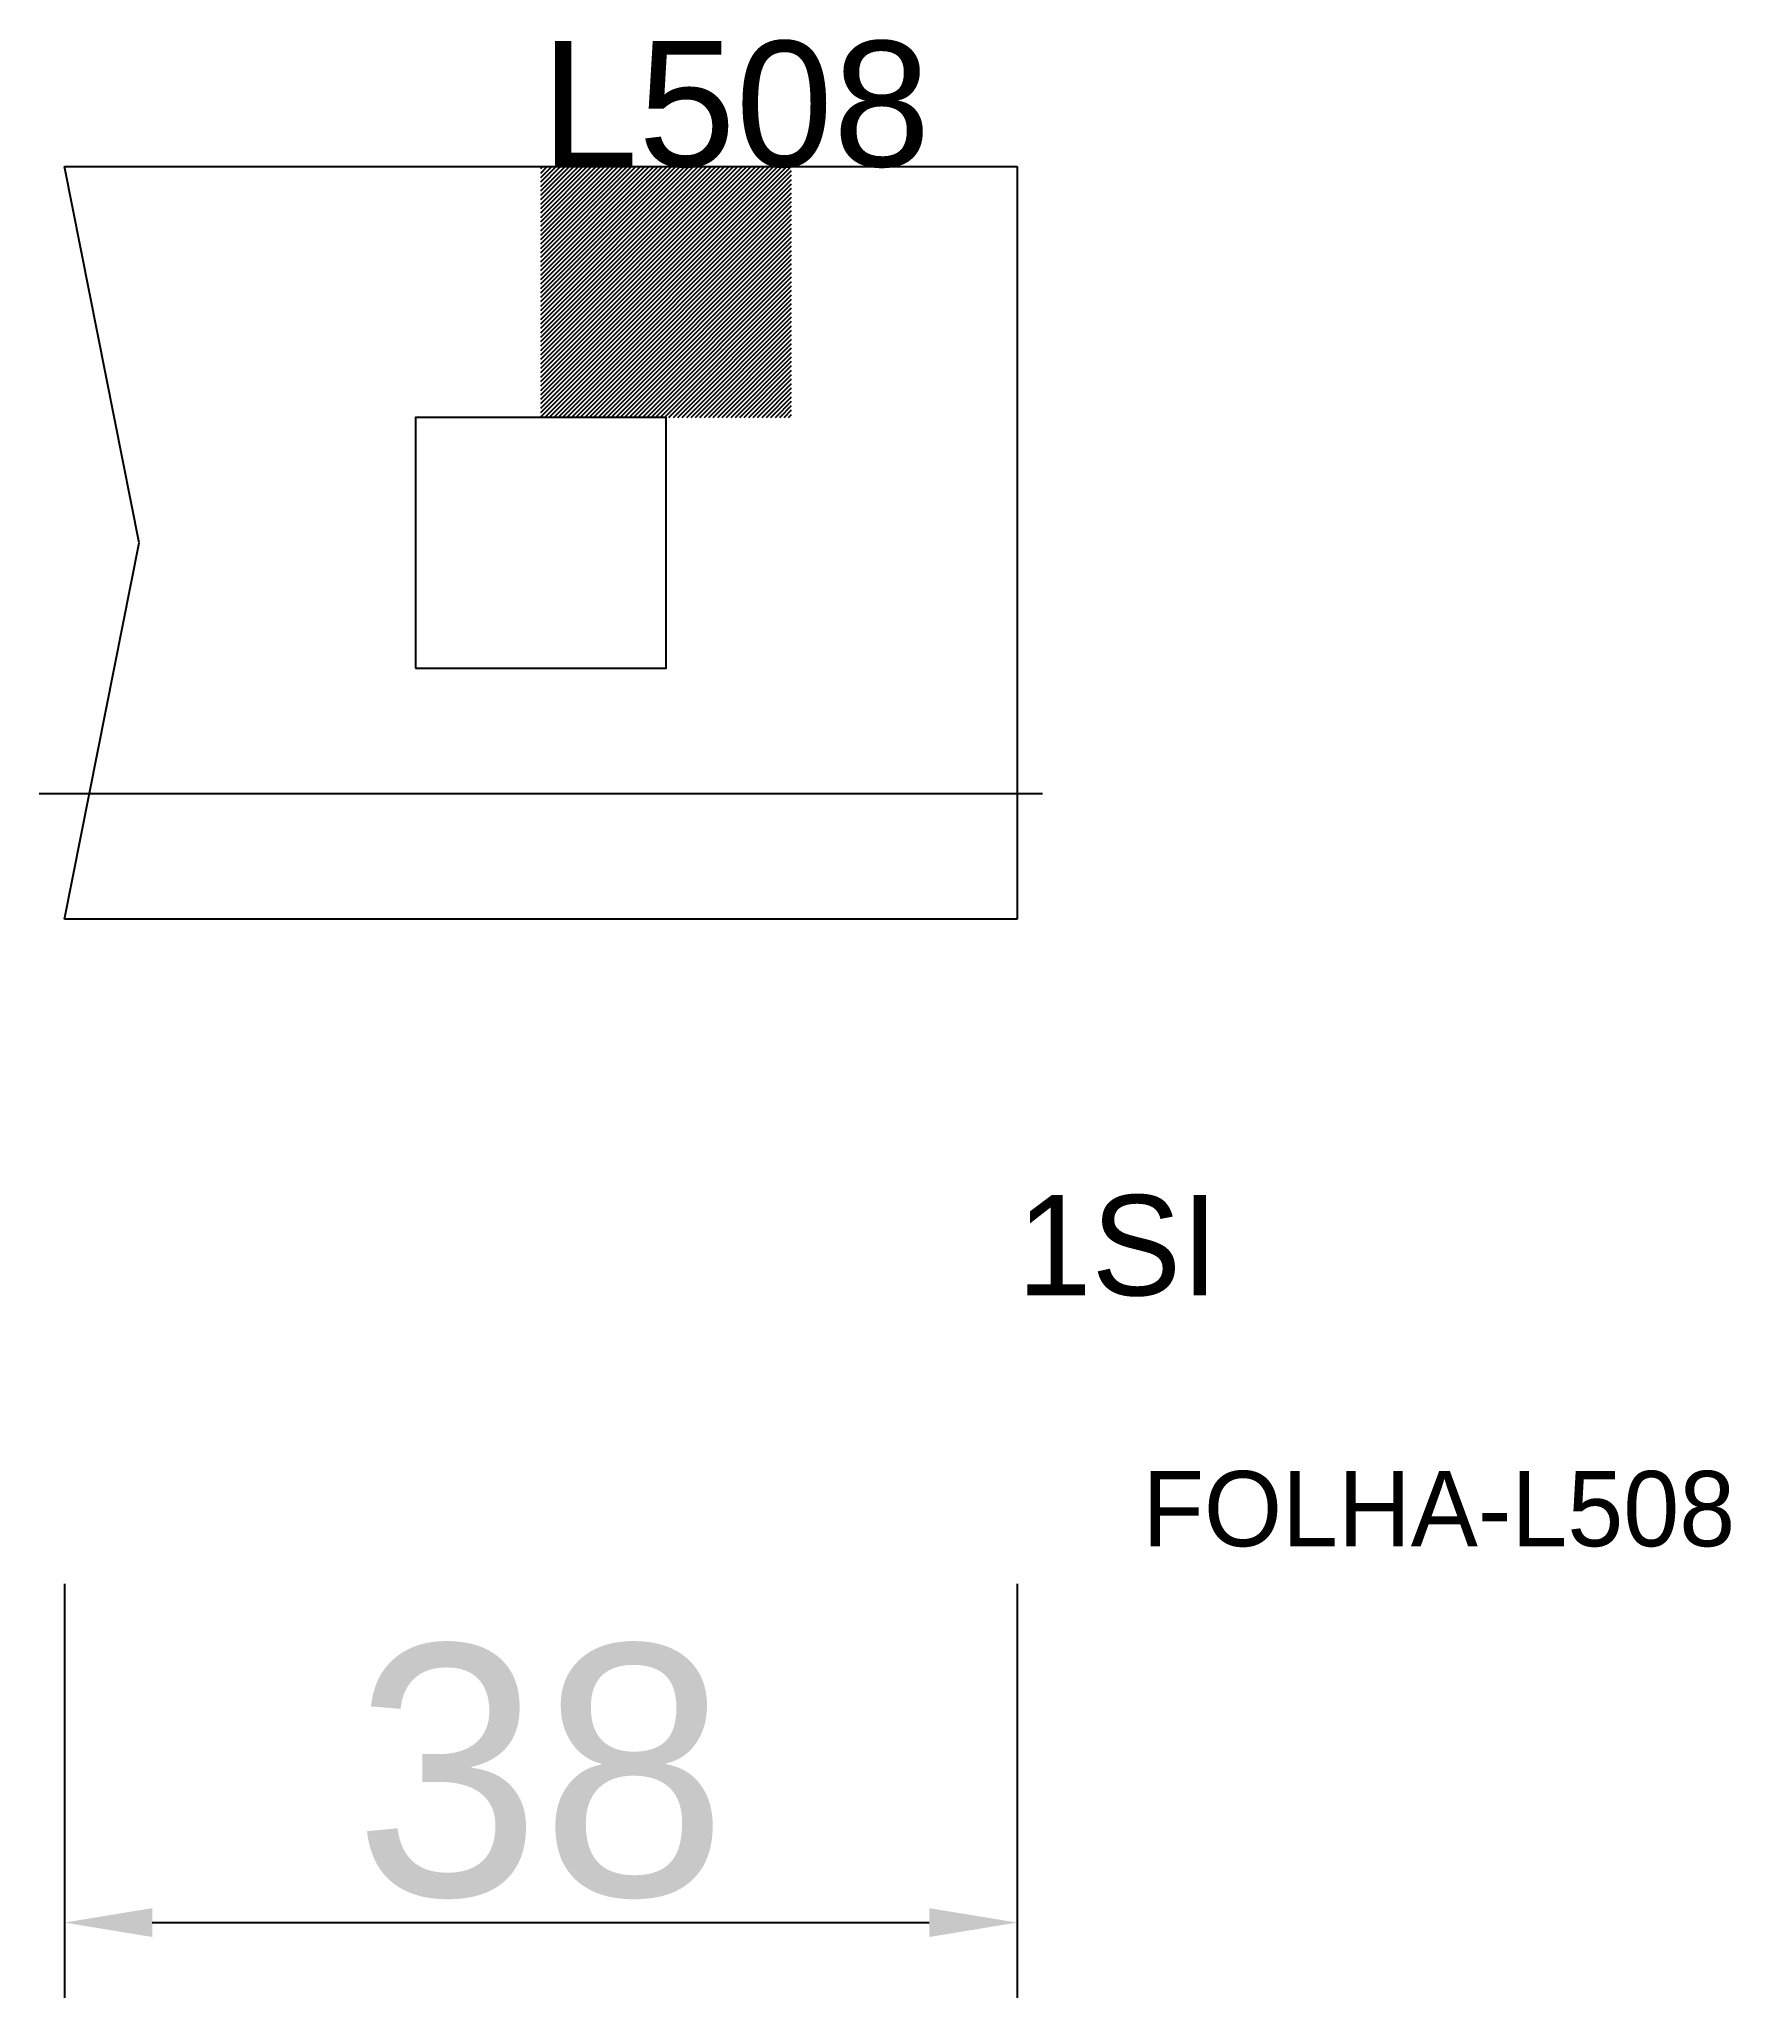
# Model space of a CAD drawing. Header units: metres. Extents: x 221.2 to 288.6, y 128.5 to 206.6.
import ezdxf

# ---------------------------------------------------------------- set-up
doc = ezdxf.new("R2010")
doc.units = ezdxf.units.M
for name, color, linetype in [('COTA', 241, 'CONTINUOUS'), ('FOLHA', 255, 'CONTINUOUS'), ('Hachura', 251, 'CONTINUOUS'), ('NOMENCLATURA', 7, 'CONTINUOUS'), ('Nível', 160, 'CONTINUOUS'), ('Painéis', 200, 'CONTINUOUS'), ('Pilares', 5, 'CONTINUOUS'), ('REAPROVEITAMENTO', 251, 'CONTINUOUS'), ('SARR_2.2x7', 40, 'CONTINUOUS')]:
    doc.layers.add(name, color=color, linetype=linetype)
doc.styles.add('ARIAL', font='Arial.ttf')
doc.dimstyles.new('EZ DXF', dxfattribs={"dimtxt": 10, "dimasz": 3.5, "dimexe": 3, "dimexo": 1.5, "dimgap": 1, "dimtad": 1, "dimdec": 1, "dimdsep": 46, "dimcen": 2.5, "dimazin": 3, "dimtfac": 1, "dimtmove": 0, "dimatfit": 3})

msp = doc.modelspace()

# ---------------------------------------------------------------- hatches: boundary and pattern name
at = {"layer": 'Hachura'}
h = msp.add_hatch(dxfattribs=at)
h.set_pattern_fill('ANSI31', scale=50)
h.paths.add_polyline_path([(260.18, 171.5), (222.2, 171.5), (225.18, 186.5), (222.2, 201.5), (260.18, 201.5)])
h = msp.add_hatch(dxfattribs=at)
h.set_pattern_fill('ANSI31', scale=50)
h.paths.add_polyline_path([(260.18, 171.5), (222.2, 171.5), (225.18, 186.5), (222.2, 201.5), (260.18, 201.5)])
at = {"layer": 'Reaproveitamento'}
h = msp.add_hatch(dxfattribs=at)
h.set_pattern_fill('SOLID')
h.paths.add_polyline_path([(241.19, 191.5), (251.19, 191.5), (251.19, 201.5), (241.19, 201.5)])
h = msp.add_hatch(dxfattribs=at)
h.set_pattern_fill('SOLID')
h.paths.add_polyline_path([(241.19, 191.5), (251.19, 191.5), (251.19, 201.5), (241.19, 201.5)])

# ---------------------------------------------------------------- linework, layer by layer
at = {"layer": 'Painéis', "color": 200}
for p, q in [((225.18, 186.5), (222.2, 201.5)), ((222.2, 201.5), (260.18, 201.5)), ((225.18, 186.5), (222.2, 201.5)), ((222.2, 201.5), (260.18, 201.5)), ((260.18, 201.5), (260.18, 171.5)), ((260.18, 201.5), (260.18, 171.5)), ((222.2, 171.5), (225.18, 186.5)), ((222.2, 171.5), (225.18, 186.5)), ((260.18, 171.5), (222.2, 171.5)), ((260.18, 171.5), (222.2, 171.5))]:
    msp.add_line(p, q, dxfattribs=at)
at = {"layer": 'Pilares'}
msp.add_lwpolyline([(236.19, 181.5), (246.19, 181.5), (246.19, 191.5), (236.19, 191.5)], close=True, dxfattribs=at)
msp.add_lwpolyline([(236.19, 181.5), (246.19, 181.5), (246.19, 191.5), (236.19, 191.5)], close=True, dxfattribs=at)
at = {"layer": 'SARR_2.2x7'}
msp.add_line((221.19, 176.5), (261.19, 176.5), dxfattribs=at)
msp.add_line((221.19, 176.5), (261.19, 176.5), dxfattribs=at)

# ---------------------------------------------------------------- texts
at = {"layer": 'FOLHA'}
msp.add_text('FOLHA-L508', height=3, dxfattribs=at).set_placement((265.18, 146.5))
msp.add_text('FOLHA-L508', height=3, dxfattribs=at).set_placement((265.18, 146.5))
at = {"layer": 'NOMENCLATURA', "insert": (241.19, 206.5), "char_height": 5, "attachment_point": 1, "style": 'ARIAL'}
msp.add_mtext('L508', dxfattribs=at)
msp.add_mtext('L508', dxfattribs=at)
at = {"layer": 'Nível'}
msp.add_text('1SI', height=4, dxfattribs=at).set_placement((260.18, 156.5))
msp.add_text('1SI', height=4, dxfattribs=at).set_placement((260.18, 156.5))

# ---------------------------------------------------------------- dimensions: what is measured, and where the dimension line sits
at = {"layer": 'COTA'}
msp.add_linear_dim(base=(222.2, 131.5), p1=(222.2, 146.5), p2=(260.18, 146.5), dimstyle='EZ DXF', dxfattribs=at).render()
msp.add_linear_dim(base=(222.2, 131.5), p1=(222.2, 146.5), p2=(260.18, 146.5), dimstyle='EZ DXF', dxfattribs=at).render()

doc.saveas('drawing.dxf')
